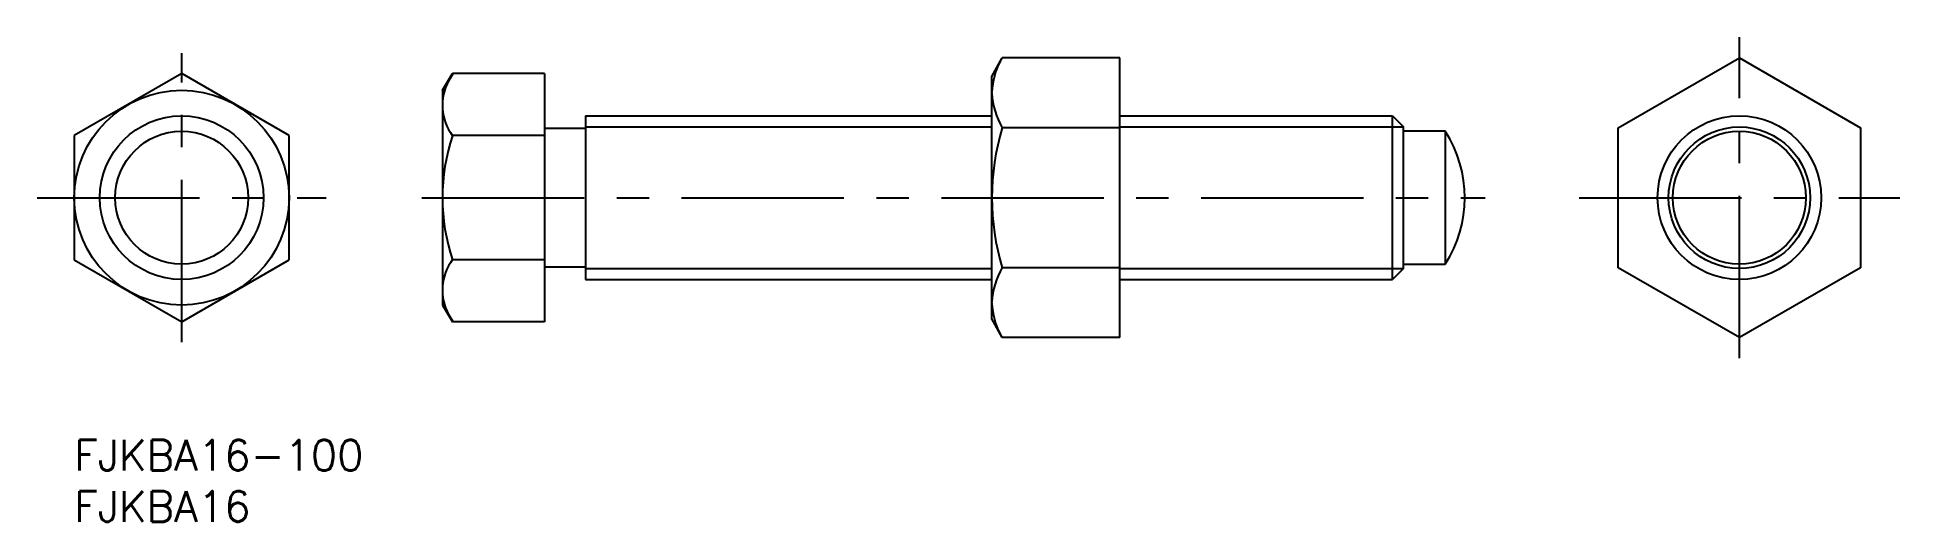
# Model space of a CAD drawing. Extents: x -4 to 179, y -8 to 39.
import ezdxf

# ---------------------------------------------------------------- set-up
doc = ezdxf.new("R2010")
doc.units = 0
doc.header["$LTSCALE"] = 0.5
doc.linetypes.add('CENTER', pattern=[50.8, 31.75, -6.35, 6.35, -6.35])
for name, color, linetype in [('MSM_CENTER', 1, 'CENTER'), ('MSM_CONTINUOUS', 7, 'CONTINUOUS'), ('MSM_NARROW', 5, 'CONTINUOUS'), ('MSM_PART_NUMBER', 7, 'CONTINUOUS')]:
    doc.layers.add(name, color=color, linetype=linetype)
doc.styles.get("Standard").update_dxf_attribs({"font": 'txt.shx', "height": 1, "bigfont": 'bigfont.shx'})

# ---------------------------------------------------------------- blocks, each defined once
blk = doc.blocks.new('*U3')
at = {"layer": 'MSM_PART_NUMBER'}
blk.add_text('FJKBA16-100', height=3, dxfattribs=at).set_placement((0, -3))
blk = doc.blocks.new('*U4')
at = {"layer": 'MSM_PART_NUMBER'}
blk.add_text('FJKBA16', height=3, dxfattribs=at).set_placement((0, -8))

msp = doc.modelspace()

# ---------------------------------------------------------------- linework, layer by layer
at = {"layer": 'MSM_CENTER'}
for p, q in [((162.85, 8), (162.85, 39.37)), ((10.5, 9.56), (10.5, 37.81)), ((-3.62, 23.68), (24.63, 23.68)), ((34, 23.68), (138, 23.68)), ((147.17, 23.68), (178.54, 23.68))]:
    msp.add_line(p, q, dxfattribs=at)
at = {"layer": 'MSM_CONTINUOUS'}
for p, q in [((89.75, 35.53), (90.75, 37.37)), ((102.25, 37.37), (90.75, 37.37)), ((102.25, 10), (102.25, 37.37)), ((151, 30.52), (162.85, 37.37)), ((162.85, 37.37), (174.7, 30.52)), ((10.5, 35.81), (0, 29.75)), ((21, 29.75), (10.5, 35.81)), ((36, 34.18), (37, 35.81)), ((46, 35.81), (37, 35.81)), ((46, 35.81), (46, 11.56)), ((89.75, 11.83), (89.75, 35.53)), ((36, 34.18), (36, 13.18)), ((50, 31.68), (50, 15.68)), ((50, 31.68), (89.75, 31.68)), ((102.25, 31.68), (128.92, 31.68)), ((128.92, 15.68), (128.92, 31.68)), ((128.92, 31.68), (130, 30.6)), ((0, 29.75), (0, 17.62)), ((21, 17.62), (21, 29.75)), ((46, 29.75), (37, 29.75)), ((50, 30.46), (46, 30.46)), ((102.25, 30.52), (90.75, 30.52)), ((130, 16.77), (130, 30.6)), ((134.09, 30.18), (130, 30.18)), ((134.09, 30.18), (134.09, 17.18)), ((151, 16.84), (151, 30.52)), ((174.7, 30.52), (174.7, 16.84)), ((0, 17.62), (10.5, 11.56)), ((10.5, 11.56), (21, 17.62)), ((46, 17.62), (37, 17.62)), ((46, 16.91), (50, 16.91)), ((102.25, 16.84), (90.75, 16.84)), ((130, 16.77), (128.92, 15.68)), ((130, 17.18), (134.09, 17.18)), ((162.85, 10), (151, 16.84)), ((174.7, 16.84), (162.85, 10)), ((50, 15.68), (89.75, 15.68)), ((102.25, 15.68), (128.92, 15.68)), ((36, 13.18), (37, 11.56)), ((46, 11.56), (37, 11.56)), ((90.75, 10), (89.75, 11.83)), ((102.25, 10), (90.75, 10))]:
    msp.add_line(p, q, dxfattribs=at)
for centre, radius in [((10.5, 23.68), 10.5), ((10.5, 23.68), 8), ((162.85, 23.68), 8), ((10.5, 23.68), 6.5), ((162.85, 23.68), 6.5)]:
    msp.add_circle(centre, radius, dxfattribs=at)
for centre, radius, start, end in [((96.63, 33.75), 6.89, 151.4065, 177.8761), ((83.79, 40.74), 7.74, 331.4762, 334.1449), ((40.97, 32.73), 4.97, 151.1883, 216.9091), ((56.96, 24.21), 23.08, 149.8399, 151.7781), ((97.19, 34.27), 7.45, 182.9442, 210.183), ((54.95, 23.68), 18.95, 161.3426, 198.6574), ((113.65, 23.68), 23.9, 163.3685, 196.6315), ((124, 23.68), 12, 327.2028, 32.7972), ((40.97, 14.64), 4.97, 143.0909, 208.8117), ((97.19, 13.1), 7.45, 149.817, 177.0558), ((96.63, 13.62), 6.89, 182.1239, 208.5935), ((56.96, 23.16), 23.08, 208.2219, 210.1601), ((83.79, 6.63), 7.74, 25.8551, 28.5238)]:
    msp.add_arc(centre, radius, start, end, dxfattribs=at)
at = {"layer": 'MSM_NARROW'}
for p, q in [((50, 30.6), (89.75, 30.6)), ((102.25, 30.6), (130, 30.6)), ((50, 16.77), (89.75, 16.77)), ((102.25, 16.77), (130, 16.77))]:
    msp.add_line(p, q, dxfattribs=at)
msp.add_circle((162.85, 23.68), 6.92, dxfattribs=at)

# ---------------------------------------------------------------- block references
at = {"layer": 'MSM_CONTINUOUS'}
for name in ['*U3', '*U4']:
    msp.add_blockref(name, (0, 0), dxfattribs=at)

doc.saveas('drawing.dxf')
